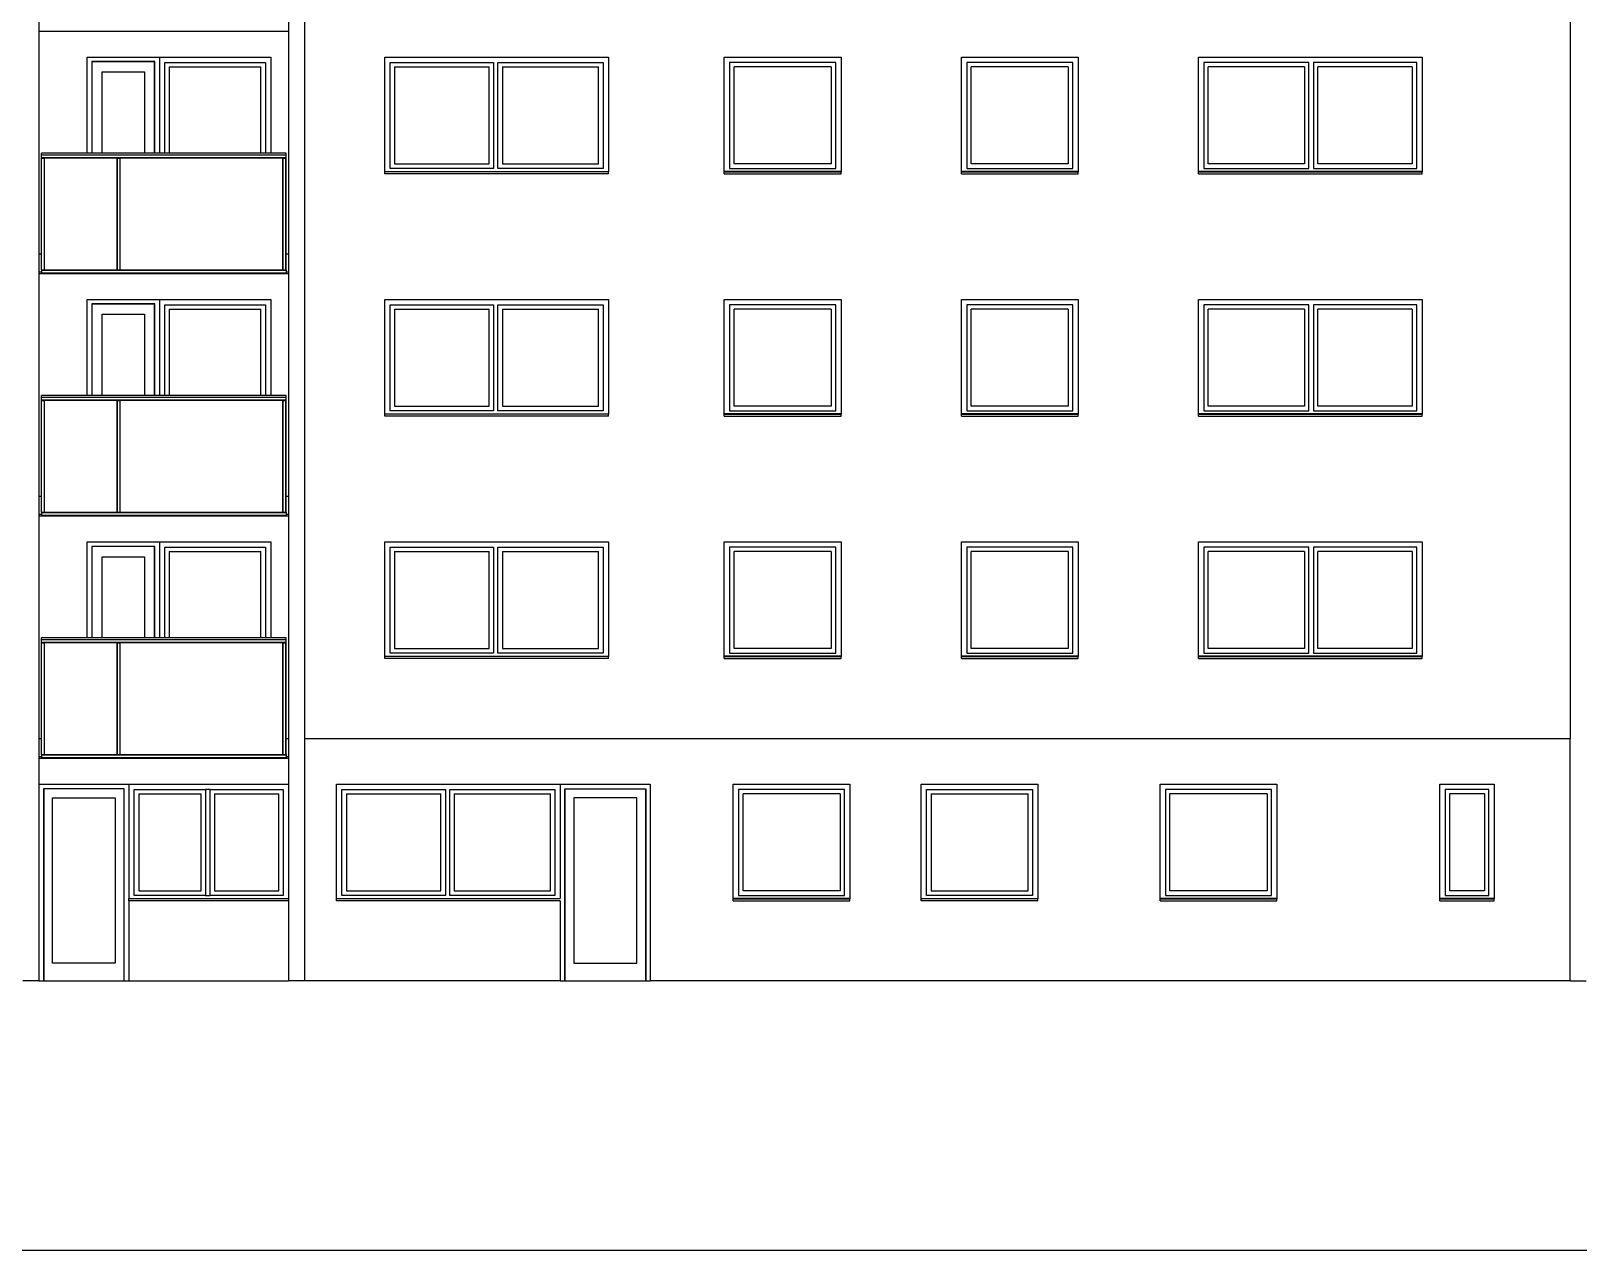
# Model space of a CAD drawing. Header units: millimetres. Extents: x 48 to 4070, y 10 to 629.
# Drawn here: x 1016.1 to 1363.3, y 51.2 to 324.8 of the extents above; entities that cross this region are included whole.
import ezdxf
from ezdxf.xclip import XClip

# ---------------------------------------------------------------- set-up
doc = ezdxf.new("R2010")
doc.units = ezdxf.units.MM
doc.header["$MEASUREMENT"] = 0
doc.header["$XCLIPFRAME"] = 0
for name, color, linetype in [('A--------P-', 7, 'Continuous'), ('A-01SC-----Ytterväggar2', 7, 'Continuous'), ('A1', 1, 'Continuous')]:
    doc.layers.add(name, color=color, linetype=linetype)

# ---------------------------------------------------------------- blocks, each defined once
blk = doc.blocks.new('Drawing_1_1', base_point=(52.75, 55.57))
at = {"layer": 'A-01SC-----Ytterväggar2'}
for p, q in [((1017.87, 329.17), (1017.87, 274.77)), ((1073.87, 329.17), (1073.87, 274.77)), ((1077.47, 329.17), (1077.47, 274.77)), ((1361.47, 329.17), (1361.47, 274.77)), ((1017.87, 274.77), (1017.87, 220.37)), ((1073.87, 274.77), (1073.87, 220.37)), ((1077.47, 274.77), (1077.47, 220.37)), ((1361.47, 274.77), (1361.47, 220.37)), ((1017.87, 220.37), (1017.87, 165.97)), ((1073.87, 220.37), (1073.87, 165.97)), ((1077.47, 220.37), (1077.47, 165.97)), ((1361.47, 220.37), (1361.47, 165.97)), ((1017.87, 165.97), (1017.87, 111.57)), ((1073.87, 165.97), (1073.87, 111.57)), ((1077.47, 165.97), (1077.47, 111.57)), ((1361.47, 111.57), (1361.47, 165.97)), ((1017.87, 111.57), (1014.27, 111.57)), ((1077.47, 111.57), (1073.87, 111.57)), ((1361.47, 111.57), (1365.07, 111.57))]:
    blk.add_line(p, q, dxfattribs=at)
at = {"layer": 'A1'}
for p, q in [((1017.87, 324.77), (1073.87, 324.77)), ((1028.69, 297.37), (1028.69, 318.97)), ((1028.69, 318.97), (1069.89, 318.97)), ((1029.73, 317.93), (1029.73, 297.37)), ((1043.85, 317.93), (1029.73, 317.93)), ((1029.73, 317.77), (1029.75, 317.77)), ((1029.73, 316.77), (1029.75, 316.77)), ((1043.83, 317.91), (1029.75, 317.91)), ((1029.75, 317.91), (1029.75, 297.37)), ((1043.83, 297.37), (1043.83, 317.91)), ((1043.83, 317.77), (1043.85, 317.77)), ((1043.83, 316.77), (1043.85, 316.77)), ((1043.85, 297.37), (1043.85, 317.93)), ((1044.89, 318.97), (1044.89, 317.77)), ((1044.89, 317.77), (1044.89, 297.37)), ((1046.09, 297.37), (1046.09, 317.77)), ((1046.09, 317.77), (1068.69, 317.77)), ((1047.09, 316.77), (1047.09, 297.37)), ((1047.09, 316.77), (1067.69, 316.77)), ((1067.69, 297.37), (1067.69, 316.77)), ((1068.69, 317.77), (1068.69, 297.37)), ((1069.89, 318.97), (1069.89, 297.37)), ((1095.47, 318.97), (1145.67, 318.97)), ((1095.47, 293.22), (1095.47, 318.97)), ((1096.67, 293.97), (1096.67, 317.77)), ((1096.67, 317.77), (1119.87, 317.77)), ((1097.67, 316.77), (1097.67, 294.97)), ((1097.67, 316.77), (1118.87, 316.77)), ((1118.87, 294.97), (1118.87, 316.77)), ((1119.87, 317.77), (1119.87, 293.97)), ((1120.87, 293.97), (1120.87, 317.77)), ((1120.87, 317.77), (1144.47, 317.77)), ((1121.87, 316.77), (1121.87, 294.97)), ((1121.87, 316.77), (1143.47, 316.77)), ((1143.47, 294.97), (1143.47, 316.77)), ((1144.47, 317.77), (1144.47, 293.97)), ((1145.67, 318.97), (1145.67, 293.22)), ((1171.67, 293.22), (1171.67, 318.97)), ((1171.67, 318.97), (1197.87, 318.97)), ((1172.87, 317.77), (1172.87, 293.97)), ((1196.67, 317.77), (1172.87, 317.77)), ((1173.87, 294.97), (1173.87, 316.77)), ((1195.67, 316.77), (1173.87, 316.77)), ((1195.67, 316.77), (1195.67, 294.97)), ((1196.67, 293.97), (1196.67, 317.77)), ((1197.87, 318.97), (1197.87, 293.22)), ((1224.87, 318.97), (1251.07, 318.97)), ((1224.87, 293.22), (1224.87, 318.97)), ((1226.07, 317.77), (1226.07, 293.97)), ((1249.87, 317.77), (1226.07, 317.77)), ((1227.07, 294.97), (1227.07, 316.77)), ((1248.87, 316.77), (1227.07, 316.77)), ((1248.87, 316.77), (1248.87, 294.97)), ((1249.87, 293.97), (1249.87, 317.77)), ((1251.07, 318.97), (1251.07, 293.22)), ((1278.07, 318.97), (1328.27, 318.97)), ((1278.07, 293.22), (1278.07, 318.97)), ((1279.27, 317.77), (1279.27, 293.97)), ((1302.87, 317.77), (1279.27, 317.77)), ((1280.27, 294.97), (1280.27, 316.77)), ((1301.87, 316.77), (1280.27, 316.77)), ((1301.87, 316.77), (1301.87, 294.97)), ((1302.87, 293.97), (1302.87, 317.77)), ((1303.87, 317.77), (1303.87, 293.97)), ((1327.07, 317.77), (1303.87, 317.77)), ((1304.87, 294.97), (1304.87, 316.77)), ((1326.07, 316.77), (1304.87, 316.77)), ((1326.07, 316.77), (1326.07, 294.97)), ((1327.07, 293.97), (1327.07, 317.77)), ((1328.27, 318.97), (1328.27, 293.22)), ((1032.05, 297.37), (1032.05, 315.61)), ((1032.05, 315.61), (1041.53, 315.61)), ((1041.53, 315.61), (1041.53, 297.37)), ((1018.42, 297.33), (1018.42, 297.37)), ((1073.32, 297.37), (1018.42, 297.37)), ((1018.42, 297.22), (1018.42, 297.33)), ((1018.42, 297.03), (1018.42, 297.22)), ((1018.42, 296.94), (1018.42, 297.03)), ((1073.32, 296.94), (1018.42, 296.94)), ((1018.42, 296.37), (1018.42, 296.94)), ((1018.42, 296.36), (1018.42, 296.37)), ((1073.32, 296.37), (1018.42, 296.37)), ((1018.42, 296.35), (1018.42, 296.36)), ((1018.42, 296.31), (1018.42, 296.35)), ((1073.32, 296.35), (1018.42, 296.35)), ((1018.42, 296.28), (1018.42, 296.31)), ((1073.32, 296.31), (1018.42, 296.31)), ((1018.42, 296.27), (1018.42, 296.28)), ((1018.42, 296.27), (1018.43, 296.27)), ((1018.42, 271.17), (1018.42, 296.27)), ((1018.43, 296.27), (1018.46, 296.27)), ((1018.46, 296.27), (1019.08, 296.27)), ((1018.46, 271.17), (1018.46, 296.27)), ((1019.08, 296.27), (1019.11, 296.27)), ((1019.08, 271.17), (1019.08, 296.27)), ((1019.11, 296.27), (1019.12, 296.27)), ((1035.42, 296.27), (1019.12, 296.27)), ((1019.12, 271.17), (1019.12, 296.27)), ((1035.42, 296.27), (1035.43, 296.27)), ((1035.42, 271.17), (1035.42, 296.27)), ((1035.43, 296.27), (1035.46, 296.27)), ((1035.46, 296.27), (1036.08, 296.27)), ((1035.46, 271.17), (1035.46, 296.27)), ((1036.08, 296.27), (1036.11, 296.27)), ((1036.08, 271.17), (1036.08, 296.27)), ((1036.11, 296.27), (1036.12, 296.27)), ((1072.62, 296.27), (1036.12, 296.27)), ((1036.12, 271.17), (1036.12, 296.27)), ((1072.62, 296.27), (1072.63, 296.27)), ((1072.62, 271.17), (1072.62, 296.27)), ((1072.63, 296.27), (1072.66, 296.27)), ((1072.66, 296.27), (1073.28, 296.27)), ((1072.66, 271.17), (1072.66, 296.27)), ((1073.28, 296.27), (1073.31, 296.27)), ((1073.28, 271.17), (1073.28, 296.27)), ((1073.31, 296.27), (1073.32, 296.27)), ((1073.32, 297.33), (1073.32, 297.37)), ((1073.32, 297.22), (1073.32, 297.33)), ((1073.32, 297.03), (1073.32, 297.22)), ((1073.32, 296.94), (1073.32, 297.03)), ((1073.32, 296.37), (1073.32, 296.94)), ((1073.32, 296.36), (1073.32, 296.37)), ((1073.32, 296.35), (1073.32, 296.36)), ((1073.32, 296.31), (1073.32, 296.35)), ((1073.32, 296.28), (1073.32, 296.31)), ((1073.32, 296.27), (1073.32, 296.28)), ((1073.32, 271.17), (1073.32, 296.27)), ((1095.47, 293.27), (1145.67, 293.27)), ((1095.47, 293.19), (1095.47, 293.22)), ((1145.67, 293.19), (1095.47, 293.19)), ((1095.47, 292.77), (1095.47, 293.19)), ((1145.67, 292.77), (1095.47, 292.77)), ((1119.87, 293.97), (1096.67, 293.97)), ((1097.67, 294.97), (1118.87, 294.97)), ((1144.47, 293.97), (1120.87, 293.97)), ((1121.87, 294.97), (1143.47, 294.97)), ((1145.67, 293.22), (1145.67, 293.19)), ((1145.67, 292.77), (1145.67, 293.19)), ((1197.87, 293.27), (1171.67, 293.27)), ((1171.67, 293.22), (1171.67, 293.19)), ((1171.67, 293.19), (1197.87, 293.19)), ((1171.67, 292.77), (1171.67, 293.19)), ((1171.67, 292.77), (1197.87, 292.77)), ((1172.87, 293.97), (1196.67, 293.97)), ((1195.67, 294.97), (1173.87, 294.97)), ((1197.87, 293.19), (1197.87, 293.22)), ((1197.87, 292.77), (1197.87, 293.19)), ((1251.07, 293.27), (1224.87, 293.27)), ((1224.87, 293.22), (1224.87, 293.19)), ((1224.87, 293.19), (1251.07, 293.19)), ((1224.87, 292.77), (1224.87, 293.19)), ((1224.87, 292.77), (1251.07, 292.77)), ((1226.07, 293.97), (1249.87, 293.97)), ((1248.87, 294.97), (1227.07, 294.97)), ((1251.07, 293.19), (1251.07, 293.22)), ((1251.07, 292.77), (1251.07, 293.19)), ((1328.27, 293.27), (1278.07, 293.27)), ((1278.07, 293.22), (1278.07, 293.19)), ((1278.07, 293.19), (1328.27, 293.19)), ((1278.07, 292.77), (1278.07, 293.19)), ((1278.07, 292.77), (1328.27, 292.77)), ((1279.27, 293.97), (1302.87, 293.97)), ((1301.87, 294.97), (1280.27, 294.97)), ((1303.87, 293.97), (1327.07, 293.97)), ((1326.07, 294.97), (1304.87, 294.97)), ((1328.27, 293.19), (1328.27, 293.22)), ((1328.27, 292.77), (1328.27, 293.19)), ((1017.87, 274.77), (1018.42, 274.77)), ((1073.32, 274.77), (1073.87, 274.77)), ((1018.42, 271.17), (1018.42, 271.16)), ((1018.42, 271.17), (1018.43, 271.17)), ((1018.42, 271.16), (1018.42, 271.13)), ((1018.42, 271.13), (1018.42, 270.51)), ((1018.42, 271.13), (1073.32, 271.13)), ((1018.43, 271.17), (1018.46, 271.17)), ((1018.46, 271.17), (1019.08, 271.17)), ((1019.08, 271.17), (1019.11, 271.17)), ((1019.11, 271.17), (1019.12, 271.17)), ((1019.12, 271.17), (1035.42, 271.17)), ((1035.42, 271.17), (1035.43, 271.17)), ((1035.43, 271.17), (1035.46, 271.17)), ((1035.46, 271.17), (1036.08, 271.17)), ((1036.08, 271.17), (1036.11, 271.17)), ((1036.11, 271.17), (1036.12, 271.17)), ((1036.12, 271.17), (1072.62, 271.17)), ((1072.62, 271.17), (1072.63, 271.17)), ((1072.63, 271.17), (1072.66, 271.17)), ((1072.66, 271.17), (1073.28, 271.17)), ((1073.28, 271.17), (1073.31, 271.17)), ((1073.31, 271.17), (1073.32, 271.17)), ((1073.32, 271.17), (1073.32, 271.16)), ((1073.32, 271.16), (1073.32, 271.13)), ((1073.32, 271.13), (1073.32, 270.51)), ((1017.87, 270.77), (1018.42, 270.77)), ((1017.87, 270.37), (1073.87, 270.37)), ((1018.42, 270.51), (1018.42, 270.48)), ((1018.42, 270.51), (1073.32, 270.51)), ((1018.42, 270.48), (1018.42, 270.47)), ((1018.42, 270.47), (1073.32, 270.47)), ((1073.32, 270.77), (1073.87, 270.77)), ((1073.32, 270.51), (1073.32, 270.48)), ((1073.32, 270.48), (1073.32, 270.47)), ((1028.69, 242.97), (1028.69, 264.57)), ((1028.69, 264.57), (1069.89, 264.57)), ((1044.89, 264.57), (1044.89, 263.37)), ((1069.89, 264.57), (1069.89, 242.97)), ((1095.47, 264.57), (1145.67, 264.57)), ((1095.47, 238.82), (1095.47, 264.57)), ((1145.67, 264.57), (1145.67, 238.82)), ((1171.67, 238.82), (1171.67, 264.57)), ((1171.67, 264.57), (1197.87, 264.57)), ((1197.87, 264.57), (1197.87, 238.82)), ((1224.87, 264.57), (1251.07, 264.57)), ((1224.87, 238.82), (1224.87, 264.57)), ((1251.07, 264.57), (1251.07, 238.82)), ((1278.07, 264.57), (1328.27, 264.57)), ((1278.07, 238.82), (1278.07, 264.57)), ((1328.27, 264.57), (1328.27, 238.82)), ((1029.73, 263.53), (1029.73, 242.97)), ((1043.85, 263.53), (1029.73, 263.53)), ((1029.73, 263.37), (1029.75, 263.37)), ((1029.73, 262.37), (1029.75, 262.37)), ((1043.83, 263.51), (1029.75, 263.51)), ((1029.75, 263.51), (1029.75, 242.97)), ((1032.05, 242.97), (1032.05, 261.21)), ((1032.05, 261.21), (1041.53, 261.21)), ((1041.53, 261.21), (1041.53, 242.97)), ((1043.83, 242.97), (1043.83, 263.51)), ((1043.83, 263.37), (1043.85, 263.37)), ((1043.83, 262.37), (1043.85, 262.37)), ((1043.85, 242.97), (1043.85, 263.53)), ((1044.89, 263.37), (1044.89, 242.97)), ((1046.09, 242.97), (1046.09, 263.37)), ((1046.09, 263.37), (1068.69, 263.37)), ((1047.09, 262.37), (1047.09, 242.97)), ((1047.09, 262.37), (1067.69, 262.37)), ((1067.69, 242.97), (1067.69, 262.37)), ((1068.69, 263.37), (1068.69, 242.97)), ((1096.67, 239.57), (1096.67, 263.37)), ((1096.67, 263.37), (1119.87, 263.37)), ((1097.67, 262.37), (1097.67, 240.57)), ((1097.67, 262.37), (1118.87, 262.37)), ((1118.87, 240.57), (1118.87, 262.37)), ((1119.87, 263.37), (1119.87, 239.57)), ((1120.87, 239.57), (1120.87, 263.37)), ((1120.87, 263.37), (1144.47, 263.37)), ((1121.87, 262.37), (1121.87, 240.57)), ((1121.87, 262.37), (1143.47, 262.37)), ((1143.47, 240.57), (1143.47, 262.37)), ((1144.47, 263.37), (1144.47, 239.57)), ((1172.87, 263.37), (1172.87, 239.57)), ((1196.67, 263.37), (1172.87, 263.37)), ((1173.87, 240.57), (1173.87, 262.37)), ((1195.67, 262.37), (1173.87, 262.37)), ((1195.67, 262.37), (1195.67, 240.57)), ((1196.67, 239.57), (1196.67, 263.37)), ((1226.07, 263.37), (1226.07, 239.57)), ((1249.87, 263.37), (1226.07, 263.37)), ((1227.07, 240.57), (1227.07, 262.37)), ((1248.87, 262.37), (1227.07, 262.37)), ((1248.87, 262.37), (1248.87, 240.57)), ((1249.87, 239.57), (1249.87, 263.37)), ((1279.27, 263.37), (1279.27, 239.57)), ((1302.87, 263.37), (1279.27, 263.37)), ((1280.27, 240.57), (1280.27, 262.37)), ((1301.87, 262.37), (1280.27, 262.37)), ((1301.87, 262.37), (1301.87, 240.57)), ((1302.87, 239.57), (1302.87, 263.37)), ((1303.87, 263.37), (1303.87, 239.57)), ((1327.07, 263.37), (1303.87, 263.37)), ((1304.87, 240.57), (1304.87, 262.37)), ((1326.07, 262.37), (1304.87, 262.37)), ((1326.07, 262.37), (1326.07, 240.57)), ((1327.07, 239.57), (1327.07, 263.37)), ((1018.42, 242.93), (1018.42, 242.97)), ((1073.32, 242.97), (1018.42, 242.97)), ((1018.42, 242.82), (1018.42, 242.93)), ((1018.42, 242.63), (1018.42, 242.82)), ((1018.42, 242.54), (1018.42, 242.63)), ((1073.32, 242.54), (1018.42, 242.54)), ((1018.42, 241.97), (1018.42, 242.54)), ((1018.42, 241.96), (1018.42, 241.97)), ((1073.32, 241.97), (1018.42, 241.97)), ((1018.42, 241.95), (1018.42, 241.96)), ((1018.42, 241.91), (1018.42, 241.95)), ((1073.32, 241.95), (1018.42, 241.95)), ((1018.42, 241.88), (1018.42, 241.91)), ((1073.32, 241.91), (1018.42, 241.91)), ((1018.42, 241.87), (1018.42, 241.88)), ((1018.42, 241.87), (1018.43, 241.87)), ((1018.42, 216.77), (1018.42, 241.87)), ((1018.43, 241.87), (1018.46, 241.87)), ((1018.46, 241.87), (1019.08, 241.87)), ((1018.46, 216.77), (1018.46, 241.87)), ((1019.08, 241.87), (1019.11, 241.87)), ((1019.08, 216.77), (1019.08, 241.87)), ((1019.11, 241.87), (1019.12, 241.87)), ((1035.42, 241.87), (1019.12, 241.87)), ((1019.12, 216.77), (1019.12, 241.87)), ((1035.42, 241.87), (1035.43, 241.87)), ((1035.42, 216.77), (1035.42, 241.87)), ((1035.43, 241.87), (1035.46, 241.87)), ((1035.46, 241.87), (1036.08, 241.87)), ((1035.46, 216.77), (1035.46, 241.87)), ((1036.08, 241.87), (1036.11, 241.87)), ((1036.08, 216.77), (1036.08, 241.87)), ((1036.11, 241.87), (1036.12, 241.87)), ((1072.62, 241.87), (1036.12, 241.87)), ((1036.12, 216.77), (1036.12, 241.87)), ((1072.62, 241.87), (1072.63, 241.87)), ((1072.62, 216.77), (1072.62, 241.87)), ((1072.63, 241.87), (1072.66, 241.87)), ((1072.66, 241.87), (1073.28, 241.87)), ((1072.66, 216.77), (1072.66, 241.87)), ((1073.28, 241.87), (1073.31, 241.87)), ((1073.28, 216.77), (1073.28, 241.87)), ((1073.31, 241.87), (1073.32, 241.87)), ((1073.32, 242.93), (1073.32, 242.97)), ((1073.32, 242.82), (1073.32, 242.93)), ((1073.32, 242.63), (1073.32, 242.82)), ((1073.32, 242.54), (1073.32, 242.63)), ((1073.32, 241.97), (1073.32, 242.54)), ((1073.32, 241.96), (1073.32, 241.97)), ((1073.32, 241.95), (1073.32, 241.96)), ((1073.32, 241.91), (1073.32, 241.95)), ((1073.32, 241.88), (1073.32, 241.91)), ((1073.32, 241.87), (1073.32, 241.88)), ((1073.32, 216.77), (1073.32, 241.87)), ((1119.87, 239.57), (1096.67, 239.57)), ((1097.67, 240.57), (1118.87, 240.57)), ((1144.47, 239.57), (1120.87, 239.57)), ((1121.87, 240.57), (1143.47, 240.57)), ((1172.87, 239.57), (1196.67, 239.57)), ((1195.67, 240.57), (1173.87, 240.57)), ((1226.07, 239.57), (1249.87, 239.57)), ((1248.87, 240.57), (1227.07, 240.57)), ((1279.27, 239.57), (1302.87, 239.57)), ((1301.87, 240.57), (1280.27, 240.57)), ((1303.87, 239.57), (1327.07, 239.57)), ((1326.07, 240.57), (1304.87, 240.57)), ((1095.47, 238.87), (1145.67, 238.87)), ((1095.47, 238.79), (1095.47, 238.82)), ((1145.67, 238.79), (1095.47, 238.79)), ((1095.47, 238.37), (1095.47, 238.79)), ((1145.67, 238.37), (1095.47, 238.37)), ((1145.67, 238.82), (1145.67, 238.79)), ((1145.67, 238.37), (1145.67, 238.79)), ((1197.87, 238.87), (1171.67, 238.87)), ((1171.67, 238.82), (1171.67, 238.79)), ((1171.67, 238.79), (1197.87, 238.79)), ((1171.67, 238.37), (1171.67, 238.79)), ((1171.67, 238.37), (1197.87, 238.37)), ((1197.87, 238.79), (1197.87, 238.82)), ((1197.87, 238.37), (1197.87, 238.79)), ((1251.07, 238.87), (1224.87, 238.87)), ((1224.87, 238.82), (1224.87, 238.79)), ((1224.87, 238.79), (1251.07, 238.79)), ((1224.87, 238.37), (1224.87, 238.79)), ((1224.87, 238.37), (1251.07, 238.37)), ((1251.07, 238.79), (1251.07, 238.82)), ((1251.07, 238.37), (1251.07, 238.79)), ((1328.27, 238.87), (1278.07, 238.87)), ((1278.07, 238.82), (1278.07, 238.79)), ((1278.07, 238.79), (1328.27, 238.79)), ((1278.07, 238.37), (1278.07, 238.79)), ((1278.07, 238.37), (1328.27, 238.37)), ((1328.27, 238.79), (1328.27, 238.82)), ((1328.27, 238.37), (1328.27, 238.79)), ((1017.87, 220.37), (1018.42, 220.37)), ((1073.32, 220.37), (1073.87, 220.37)), ((1017.87, 216.37), (1018.42, 216.37)), ((1017.87, 215.97), (1073.87, 215.97)), ((1018.42, 216.77), (1018.42, 216.76)), ((1018.42, 216.77), (1018.43, 216.77)), ((1018.42, 216.76), (1018.42, 216.73)), ((1018.42, 216.73), (1018.42, 216.11)), ((1018.42, 216.73), (1073.32, 216.73)), ((1018.42, 216.11), (1018.42, 216.08)), ((1018.42, 216.11), (1073.32, 216.11)), ((1018.42, 216.08), (1018.42, 216.07)), ((1018.42, 216.07), (1073.32, 216.07)), ((1018.43, 216.77), (1018.46, 216.77)), ((1018.46, 216.77), (1019.08, 216.77)), ((1019.08, 216.77), (1019.11, 216.77)), ((1019.11, 216.77), (1019.12, 216.77)), ((1019.12, 216.77), (1035.42, 216.77)), ((1035.42, 216.77), (1035.43, 216.77)), ((1035.43, 216.77), (1035.46, 216.77)), ((1035.46, 216.77), (1036.08, 216.77)), ((1036.08, 216.77), (1036.11, 216.77)), ((1036.11, 216.77), (1036.12, 216.77)), ((1036.12, 216.77), (1072.62, 216.77)), ((1072.62, 216.77), (1072.63, 216.77)), ((1072.63, 216.77), (1072.66, 216.77)), ((1072.66, 216.77), (1073.28, 216.77)), ((1073.28, 216.77), (1073.31, 216.77)), ((1073.31, 216.77), (1073.32, 216.77)), ((1073.32, 216.77), (1073.32, 216.76)), ((1073.32, 216.76), (1073.32, 216.73)), ((1073.32, 216.73), (1073.32, 216.11)), ((1073.32, 216.37), (1073.87, 216.37)), ((1073.32, 216.11), (1073.32, 216.08)), ((1073.32, 216.08), (1073.32, 216.07)), ((1028.69, 188.57), (1028.69, 210.17)), ((1028.69, 210.17), (1069.89, 210.17)), ((1029.73, 209.13), (1029.73, 188.57)), ((1043.85, 209.13), (1029.73, 209.13)), ((1029.73, 208.97), (1029.75, 208.97)), ((1043.83, 209.11), (1029.75, 209.11)), ((1029.75, 209.11), (1029.75, 188.57)), ((1043.83, 188.57), (1043.83, 209.11)), ((1043.83, 208.97), (1043.85, 208.97)), ((1043.85, 188.57), (1043.85, 209.13)), ((1044.89, 210.17), (1044.89, 208.97)), ((1044.89, 208.97), (1044.89, 188.57)), ((1046.09, 188.57), (1046.09, 208.97)), ((1046.09, 208.97), (1068.69, 208.97)), ((1068.69, 208.97), (1068.69, 188.57)), ((1069.89, 210.17), (1069.89, 188.57)), ((1095.47, 210.17), (1145.67, 210.17)), ((1095.47, 184.42), (1095.47, 210.17)), ((1096.67, 185.17), (1096.67, 208.97)), ((1096.67, 208.97), (1119.87, 208.97)), ((1119.87, 208.97), (1119.87, 185.17)), ((1120.87, 185.17), (1120.87, 208.97)), ((1120.87, 208.97), (1144.47, 208.97)), ((1144.47, 208.97), (1144.47, 185.17)), ((1145.67, 210.17), (1145.67, 184.42)), ((1171.67, 184.42), (1171.67, 210.17)), ((1171.67, 210.17), (1197.87, 210.17)), ((1172.87, 208.97), (1172.87, 185.17)), ((1196.67, 208.97), (1172.87, 208.97)), ((1196.67, 185.17), (1196.67, 208.97)), ((1197.87, 210.17), (1197.87, 184.42)), ((1224.87, 210.17), (1251.07, 210.17)), ((1224.87, 184.42), (1224.87, 210.17)), ((1226.07, 208.97), (1226.07, 185.17)), ((1249.87, 208.97), (1226.07, 208.97)), ((1249.87, 185.17), (1249.87, 208.97)), ((1251.07, 210.17), (1251.07, 184.42)), ((1278.07, 210.17), (1328.27, 210.17)), ((1278.07, 184.42), (1278.07, 210.17)), ((1279.27, 208.97), (1279.27, 185.17)), ((1302.87, 208.97), (1279.27, 208.97)), ((1302.87, 185.17), (1302.87, 208.97)), ((1303.87, 208.97), (1303.87, 185.17)), ((1327.07, 208.97), (1303.87, 208.97)), ((1327.07, 185.17), (1327.07, 208.97)), ((1328.27, 210.17), (1328.27, 184.42)), ((1029.73, 207.97), (1029.75, 207.97)), ((1032.05, 188.57), (1032.05, 206.81)), ((1032.05, 206.81), (1041.53, 206.81)), ((1041.53, 206.81), (1041.53, 188.57)), ((1043.83, 207.97), (1043.85, 207.97)), ((1047.09, 207.97), (1047.09, 188.57)), ((1047.09, 207.97), (1067.69, 207.97)), ((1067.69, 188.57), (1067.69, 207.97)), ((1097.67, 207.97), (1097.67, 186.17)), ((1097.67, 207.97), (1118.87, 207.97)), ((1118.87, 186.17), (1118.87, 207.97)), ((1121.87, 207.97), (1121.87, 186.17)), ((1121.87, 207.97), (1143.47, 207.97)), ((1143.47, 186.17), (1143.47, 207.97)), ((1173.87, 186.17), (1173.87, 207.97)), ((1195.67, 207.97), (1173.87, 207.97)), ((1195.67, 207.97), (1195.67, 186.17)), ((1227.07, 186.17), (1227.07, 207.97)), ((1248.87, 207.97), (1227.07, 207.97)), ((1248.87, 207.97), (1248.87, 186.17)), ((1280.27, 186.17), (1280.27, 207.97)), ((1301.87, 207.97), (1280.27, 207.97)), ((1301.87, 207.97), (1301.87, 186.17)), ((1304.87, 186.17), (1304.87, 207.97)), ((1326.07, 207.97), (1304.87, 207.97)), ((1326.07, 207.97), (1326.07, 186.17)), ((1018.42, 188.53), (1018.42, 188.57)), ((1073.32, 188.57), (1018.42, 188.57)), ((1018.42, 188.42), (1018.42, 188.53)), ((1018.42, 188.23), (1018.42, 188.42)), ((1018.42, 188.14), (1018.42, 188.23)), ((1073.32, 188.14), (1018.42, 188.14)), ((1018.42, 187.57), (1018.42, 188.14)), ((1018.42, 187.56), (1018.42, 187.57)), ((1073.32, 187.57), (1018.42, 187.57)), ((1018.42, 187.55), (1018.42, 187.56)), ((1018.42, 187.51), (1018.42, 187.55)), ((1073.32, 187.55), (1018.42, 187.55)), ((1018.42, 187.48), (1018.42, 187.51)), ((1073.32, 187.51), (1018.42, 187.51)), ((1073.32, 188.53), (1073.32, 188.57)), ((1073.32, 188.42), (1073.32, 188.53)), ((1073.32, 188.23), (1073.32, 188.42)), ((1073.32, 188.14), (1073.32, 188.23)), ((1073.32, 187.57), (1073.32, 188.14)), ((1073.32, 187.56), (1073.32, 187.57)), ((1073.32, 187.55), (1073.32, 187.56)), ((1073.32, 187.51), (1073.32, 187.55)), ((1073.32, 187.48), (1073.32, 187.51)), ((1018.42, 187.47), (1018.42, 187.48)), ((1018.42, 187.47), (1018.43, 187.47)), ((1018.42, 162.37), (1018.42, 187.47)), ((1018.43, 187.47), (1018.46, 187.47)), ((1018.46, 187.47), (1019.08, 187.47)), ((1018.46, 162.37), (1018.46, 187.47)), ((1019.08, 187.47), (1019.11, 187.47)), ((1019.08, 162.37), (1019.08, 187.47)), ((1019.11, 187.47), (1019.12, 187.47)), ((1035.42, 187.47), (1019.12, 187.47)), ((1019.12, 162.37), (1019.12, 187.47)), ((1035.42, 187.47), (1035.43, 187.47)), ((1035.42, 162.37), (1035.42, 187.47)), ((1035.43, 187.47), (1035.46, 187.47)), ((1035.46, 187.47), (1036.08, 187.47)), ((1035.46, 162.37), (1035.46, 187.47)), ((1036.08, 187.47), (1036.11, 187.47)), ((1036.08, 162.37), (1036.08, 187.47)), ((1036.11, 187.47), (1036.12, 187.47)), ((1072.62, 187.47), (1036.12, 187.47)), ((1036.12, 162.37), (1036.12, 187.47)), ((1072.62, 187.47), (1072.63, 187.47)), ((1072.62, 162.37), (1072.62, 187.47)), ((1072.63, 187.47), (1072.66, 187.47)), ((1072.66, 187.47), (1073.28, 187.47)), ((1072.66, 162.37), (1072.66, 187.47)), ((1073.28, 187.47), (1073.31, 187.47)), ((1073.28, 162.37), (1073.28, 187.47)), ((1073.31, 187.47), (1073.32, 187.47)), ((1073.32, 187.47), (1073.32, 187.48)), ((1073.32, 162.37), (1073.32, 187.47)), ((1095.47, 184.47), (1145.67, 184.47)), ((1095.47, 184.39), (1095.47, 184.42)), ((1145.67, 184.39), (1095.47, 184.39)), ((1095.47, 183.97), (1095.47, 184.39)), ((1119.87, 185.17), (1096.67, 185.17)), ((1097.67, 186.17), (1118.87, 186.17)), ((1144.47, 185.17), (1120.87, 185.17)), ((1121.87, 186.17), (1143.47, 186.17)), ((1145.67, 184.42), (1145.67, 184.39)), ((1145.67, 183.97), (1145.67, 184.39)), ((1197.87, 184.47), (1171.67, 184.47)), ((1171.67, 184.42), (1171.67, 184.39)), ((1171.67, 184.39), (1197.87, 184.39)), ((1171.67, 183.97), (1171.67, 184.39)), ((1172.87, 185.17), (1196.67, 185.17)), ((1195.67, 186.17), (1173.87, 186.17)), ((1197.87, 184.39), (1197.87, 184.42)), ((1197.87, 183.97), (1197.87, 184.39)), ((1251.07, 184.47), (1224.87, 184.47)), ((1224.87, 184.42), (1224.87, 184.39)), ((1224.87, 184.39), (1251.07, 184.39)), ((1224.87, 183.97), (1224.87, 184.39)), ((1226.07, 185.17), (1249.87, 185.17)), ((1248.87, 186.17), (1227.07, 186.17)), ((1251.07, 184.39), (1251.07, 184.42)), ((1251.07, 183.97), (1251.07, 184.39)), ((1328.27, 184.47), (1278.07, 184.47)), ((1278.07, 184.42), (1278.07, 184.39)), ((1278.07, 184.39), (1328.27, 184.39)), ((1278.07, 183.97), (1278.07, 184.39)), ((1279.27, 185.17), (1302.87, 185.17)), ((1301.87, 186.17), (1280.27, 186.17)), ((1303.87, 185.17), (1327.07, 185.17)), ((1326.07, 186.17), (1304.87, 186.17)), ((1328.27, 184.39), (1328.27, 184.42)), ((1328.27, 183.97), (1328.27, 184.39)), ((1145.67, 183.97), (1095.47, 183.97)), ((1171.67, 183.97), (1197.87, 183.97)), ((1224.87, 183.97), (1251.07, 183.97)), ((1278.07, 183.97), (1328.27, 183.97)), ((1017.87, 165.97), (1018.42, 165.97)), ((1073.32, 165.97), (1073.87, 165.97)), ((1077.47, 165.97), (1361.47, 165.97)), ((1017.87, 161.97), (1018.42, 161.97)), ((1017.87, 161.57), (1073.87, 161.57)), ((1018.42, 162.37), (1018.42, 162.36)), ((1018.42, 162.37), (1018.43, 162.37)), ((1018.42, 162.36), (1018.42, 162.33)), ((1018.42, 162.33), (1018.42, 161.71)), ((1018.42, 162.33), (1073.32, 162.33)), ((1018.42, 161.71), (1018.42, 161.68)), ((1018.42, 161.71), (1073.32, 161.71)), ((1018.42, 161.68), (1018.42, 161.67)), ((1018.42, 161.67), (1073.32, 161.67)), ((1018.43, 162.37), (1018.46, 162.37)), ((1018.46, 162.37), (1019.08, 162.37)), ((1019.08, 162.37), (1019.11, 162.37)), ((1019.11, 162.37), (1019.12, 162.37)), ((1019.12, 162.37), (1035.42, 162.37)), ((1035.42, 162.37), (1035.43, 162.37)), ((1035.43, 162.37), (1035.46, 162.37)), ((1035.46, 162.37), (1036.08, 162.37)), ((1036.08, 162.37), (1036.11, 162.37)), ((1036.11, 162.37), (1036.12, 162.37)), ((1036.12, 162.37), (1072.62, 162.37)), ((1072.62, 162.37), (1072.63, 162.37)), ((1072.63, 162.37), (1072.66, 162.37)), ((1072.66, 162.37), (1073.28, 162.37)), ((1073.28, 162.37), (1073.31, 162.37)), ((1073.31, 162.37), (1073.32, 162.37)), ((1073.32, 162.37), (1073.32, 162.36)), ((1073.32, 162.36), (1073.32, 162.33)), ((1073.32, 162.33), (1073.32, 161.71)), ((1073.32, 161.97), (1073.87, 161.97)), ((1073.32, 161.71), (1073.32, 161.68)), ((1073.32, 161.68), (1073.32, 161.67)), ((1017.87, 155.77), (1073.87, 155.77)), ((1018.91, 154.73), (1018.91, 111.57)), ((1037.03, 154.73), (1018.91, 154.73)), ((1018.93, 154.57), (1018.91, 154.57)), ((1018.93, 153.57), (1018.91, 153.57)), ((1037.01, 154.71), (1018.93, 154.71)), ((1018.93, 154.71), (1018.93, 111.57)), ((1037.01, 111.57), (1037.01, 154.71)), ((1037.03, 154.57), (1037.01, 154.57)), ((1037.03, 153.57), (1037.01, 153.57)), ((1037.03, 111.57), (1037.03, 154.73)), ((1038.07, 155.77), (1038.07, 154.57)), ((1038.07, 154.57), (1038.07, 130.77)), ((1039.27, 130.77), (1039.27, 154.57)), ((1039.27, 154.57), (1055.27, 154.57)), ((1040.27, 153.57), (1040.27, 131.77)), ((1040.27, 153.57), (1054.27, 153.57)), ((1054.27, 131.77), (1054.27, 153.57)), ((1055.27, 154.57), (1055.27, 130.77)), ((1056.27, 154.57), (1055.27, 154.57)), ((1056.27, 130.77), (1056.27, 154.57)), ((1056.27, 154.57), (1072.67, 154.57)), ((1057.27, 153.57), (1057.27, 131.77)), ((1057.27, 153.57), (1071.67, 153.57)), ((1071.67, 131.77), (1071.67, 153.57)), ((1072.67, 154.57), (1072.67, 130.77)), ((1084.67, 155.77), (1155.07, 155.77)), ((1084.67, 130.02), (1084.67, 155.77)), ((1085.87, 130.77), (1085.87, 154.57)), ((1085.87, 154.57), (1109.07, 154.57)), ((1086.87, 153.57), (1086.87, 131.77)), ((1086.87, 153.57), (1108.07, 153.57)), ((1108.07, 131.77), (1108.07, 153.57)), ((1109.07, 154.57), (1109.07, 130.77)), ((1110.07, 130.77), (1110.07, 154.57)), ((1110.07, 154.57), (1133.67, 154.57)), ((1111.07, 153.57), (1111.07, 131.77)), ((1111.07, 153.57), (1132.67, 153.57)), ((1132.67, 131.77), (1132.67, 153.57)), ((1133.67, 154.57), (1133.67, 130.77)), ((1134.87, 155.77), (1134.87, 154.73)), ((1134.87, 154.73), (1134.87, 130.07)), ((1135.91, 111.57), (1135.91, 154.73)), ((1135.91, 154.73), (1154.03, 154.73)), ((1135.93, 111.57), (1135.93, 154.71)), ((1135.93, 154.71), (1154.01, 154.71)), ((1140.67, 154.71), (1140.67, 154.73)), ((1149.85, 154.73), (1149.85, 154.71)), ((1154.01, 154.71), (1154.01, 111.57)), ((1154.03, 154.57), (1154.01, 154.57)), ((1154.03, 153.57), (1154.01, 153.57)), ((1154.03, 154.73), (1154.03, 111.57)), ((1155.07, 155.77), (1155.07, 111.57)), ((1173.67, 155.77), (1199.87, 155.77)), ((1173.67, 130.02), (1173.67, 155.77)), ((1174.87, 154.57), (1174.87, 130.77)), ((1198.67, 154.57), (1174.87, 154.57)), ((1175.87, 131.77), (1175.87, 153.57)), ((1197.67, 153.57), (1175.87, 153.57)), ((1197.67, 153.57), (1197.67, 131.77)), ((1198.67, 130.77), (1198.67, 154.57)), ((1199.87, 155.77), (1199.87, 130.02)), ((1215.87, 130.02), (1215.87, 155.77)), ((1215.87, 155.77), (1242.07, 155.77)), ((1217.07, 130.77), (1217.07, 154.57)), ((1217.07, 154.57), (1240.87, 154.57)), ((1218.07, 153.57), (1218.07, 131.77)), ((1218.07, 153.57), (1239.87, 153.57)), ((1239.87, 131.77), (1239.87, 153.57)), ((1240.87, 154.57), (1240.87, 130.77)), ((1242.07, 155.77), (1242.07, 130.02)), ((1269.47, 155.77), (1295.67, 155.77)), ((1269.47, 130.02), (1269.47, 155.77)), ((1270.67, 154.57), (1270.67, 130.77)), ((1294.47, 154.57), (1270.67, 154.57)), ((1271.67, 131.77), (1271.67, 153.57)), ((1293.47, 153.57), (1271.67, 153.57)), ((1293.47, 153.57), (1293.47, 131.77)), ((1294.47, 130.77), (1294.47, 154.57)), ((1295.67, 155.77), (1295.67, 130.02)), ((1332.27, 130.02), (1332.27, 155.77)), ((1332.27, 155.77), (1344.47, 155.77)), ((1333.47, 154.57), (1333.47, 130.77)), ((1343.27, 154.57), (1333.47, 154.57)), ((1334.47, 131.77), (1334.47, 153.57)), ((1342.27, 153.57), (1334.47, 153.57)), ((1342.27, 153.57), (1342.27, 131.77)), ((1343.27, 130.77), (1343.27, 154.57)), ((1344.47, 155.77), (1344.47, 130.02)), ((1020.93, 115.57), (1020.93, 152.71)), ((1020.93, 152.71), (1035.01, 152.71)), ((1035.01, 152.71), (1035.01, 115.57)), ((1137.93, 152.71), (1137.93, 115.57)), ((1152.01, 152.71), (1137.93, 152.71)), ((1152.01, 115.57), (1152.01, 152.71)), ((1018.93, 131.77), (1018.91, 131.77)), ((1018.91, 130.77), (1018.93, 130.77)), ((1018.93, 130.07), (1018.91, 130.07)), ((1018.93, 129.57), (1018.91, 129.57)), ((1037.03, 131.77), (1037.01, 131.77)), ((1037.01, 130.77), (1037.03, 130.77)), ((1037.03, 130.07), (1037.01, 130.07)), ((1037.03, 129.57), (1037.01, 129.57)), ((1038.07, 130.77), (1038.07, 130.07)), ((1038.07, 130.02), (1038.07, 130.07)), ((1038.07, 130.07), (1073.87, 130.07)), ((1038.07, 129.99), (1038.07, 130.02)), ((1073.87, 129.99), (1038.07, 129.99)), ((1038.07, 129.57), (1038.07, 129.99)), ((1038.07, 129.57), (1038.07, 111.57)), ((1073.87, 129.57), (1038.07, 129.57)), ((1055.27, 130.77), (1039.27, 130.77)), ((1040.27, 131.77), (1054.27, 131.77)), ((1055.27, 130.77), (1056.27, 130.77)), ((1072.67, 130.77), (1056.27, 130.77)), ((1057.27, 131.77), (1071.67, 131.77)), ((1084.67, 130.07), (1134.87, 130.07)), ((1084.67, 129.99), (1084.67, 130.02)), ((1134.87, 129.99), (1084.67, 129.99)), ((1084.67, 129.57), (1084.67, 129.99)), ((1134.87, 129.57), (1084.67, 129.57)), ((1109.07, 130.77), (1085.87, 130.77)), ((1086.87, 131.77), (1108.07, 131.77)), ((1133.67, 130.77), (1110.07, 130.77)), ((1111.07, 131.77), (1132.67, 131.77)), ((1134.87, 129.57), (1134.87, 111.57)), ((1154.03, 131.77), (1154.01, 131.77)), ((1154.01, 130.77), (1154.03, 130.77)), ((1154.03, 130.07), (1154.01, 130.07)), ((1154.03, 129.57), (1154.01, 129.57)), ((1199.87, 130.07), (1173.67, 130.07)), ((1173.67, 130.02), (1173.67, 129.99)), ((1173.67, 129.99), (1199.87, 129.99)), ((1173.67, 129.57), (1173.67, 129.99)), ((1173.67, 129.57), (1199.87, 129.57)), ((1174.87, 130.77), (1198.67, 130.77)), ((1197.67, 131.77), (1175.87, 131.77)), ((1199.87, 129.99), (1199.87, 130.02)), ((1199.87, 129.57), (1199.87, 129.99)), ((1215.87, 130.07), (1242.07, 130.07)), ((1215.87, 129.99), (1215.87, 130.02)), ((1242.07, 129.99), (1215.87, 129.99)), ((1215.87, 129.57), (1215.87, 129.99)), ((1242.07, 129.57), (1215.87, 129.57)), ((1240.87, 130.77), (1217.07, 130.77)), ((1218.07, 131.77), (1239.87, 131.77)), ((1242.07, 130.02), (1242.07, 129.99)), ((1242.07, 129.57), (1242.07, 129.99)), ((1295.67, 130.07), (1269.47, 130.07)), ((1269.47, 130.02), (1269.47, 129.99)), ((1269.47, 129.99), (1295.67, 129.99)), ((1269.47, 129.57), (1269.47, 129.99)), ((1269.47, 129.57), (1295.67, 129.57)), ((1270.67, 130.77), (1294.47, 130.77)), ((1293.47, 131.77), (1271.67, 131.77)), ((1295.67, 129.99), (1295.67, 130.02)), ((1295.67, 129.57), (1295.67, 129.99)), ((1344.47, 130.07), (1332.27, 130.07)), ((1332.27, 130.02), (1332.27, 129.99)), ((1332.27, 129.99), (1344.47, 129.99)), ((1332.27, 129.57), (1332.27, 129.99)), ((1332.27, 129.57), (1344.47, 129.57)), ((1333.47, 130.77), (1343.27, 130.77)), ((1342.27, 131.77), (1334.47, 131.77)), ((1344.47, 129.99), (1344.47, 130.02)), ((1344.47, 129.57), (1344.47, 129.99)), ((1035.01, 115.57), (1020.93, 115.57)), ((1137.93, 115.57), (1152.01, 115.57)), ((1017.87, 111.57), (1073.87, 111.57)), ((1134.87, 111.57), (1077.47, 111.57)), ((1134.87, 111.57), (1155.07, 111.57)), ((1361.47, 111.57), (1155.07, 111.57)), ((60.27, 51.17), (1584.27, 51.17))]:
    blk.add_line(p, q, dxfattribs=at)

msp = doc.modelspace()

# ---------------------------------------------------------------- block references
at = {"layer": 'A--------P-'}
ref = msp.add_blockref('Drawing_1_1', (52.75, 55.57), dxfattribs=at)
XClip(ref).set_block_clipping_path([(48.4716013132, 30.3893906688), (1596.0716013132, 629.1207956122)])

doc.saveas('drawing.dxf')
